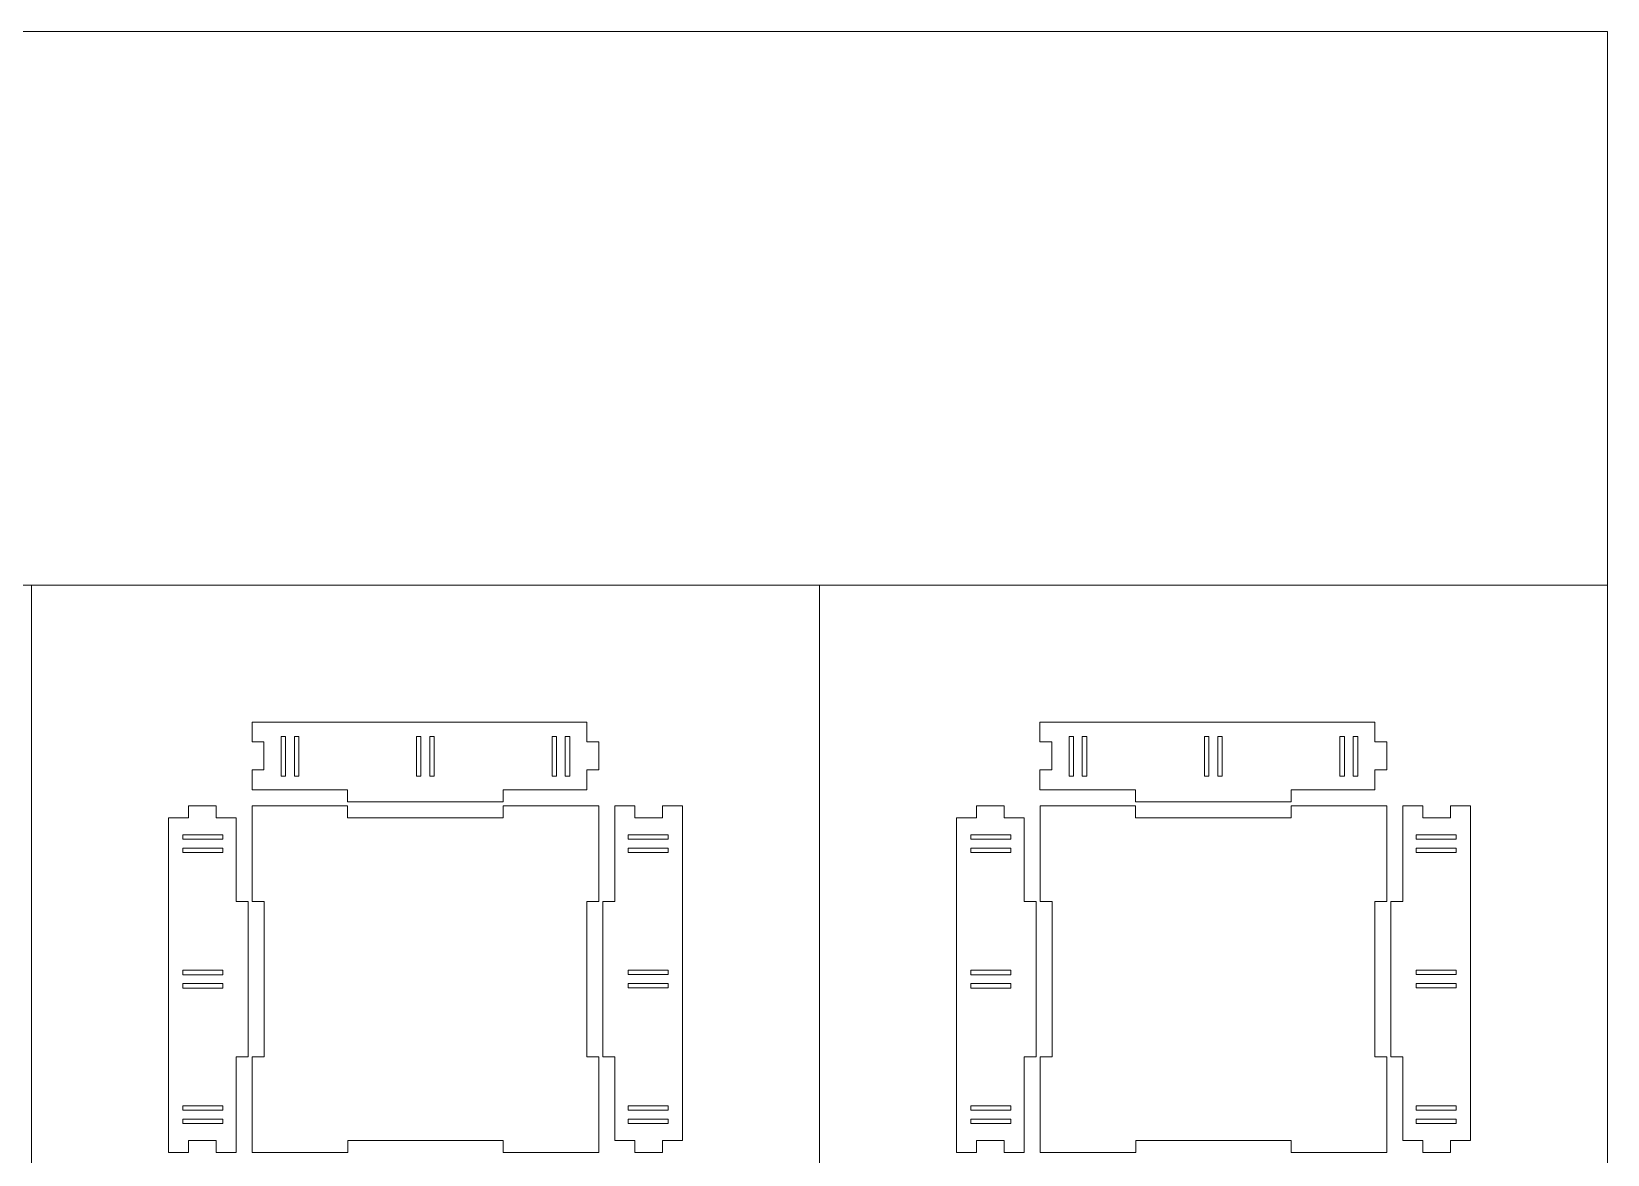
# Model space of a CAD drawing. Header units: millimetres. Extents: x -989 to 989, y -553 to 553.
# Drawn here: x 593.2 to 988.7, y 271.3 to 553.1 of the extents above; entities that cross this region are included whole.
import ezdxf

# ---------------------------------------------------------------- set-up
doc = ezdxf.new("R2010")
doc.units = ezdxf.units.MM
doc.header["$MEASUREMENT"] = 0
doc.layers.add('Camada 1', color=7, linetype='Continuous')

msp = doc.modelspace()

# ---------------------------------------------------------------- linework, layer by layer
at = {"layer": 'Camada 1', "color": 142, "lineweight": 20}
for points in [[(-988.6795, 414.1477), (988.6793, 414.1477), (988.6793, 553.0531), (-988.6795, 553.0531), (-988.6795, 414.1477)], [(593.2077, 33.5177), (790.9435, 33.5177), (790.9435, 414.1477), (593.2077, 414.1477), (593.2077, 33.5177)], [(790.9436, 33.5177), (988.6794, 33.5177), (988.6794, 414.1477), (790.9436, 414.1477), (790.9436, 33.5177)]]:
    msp.add_lwpolyline(points, close=True, dxfattribs=at)
at = {"layer": 'Camada 1', "lineweight": 9}
for points, knots in [([(648.5386, 379.7797), (678.6301, 379.7797), (702.4471, 379.7797), (732.5386, 379.7797), (732.5386, 379.7797), (732.5386, 379.7797), (732.5386, 374.7797), (732.5386, 374.7797), (732.5386, 374.7797), (732.5386, 374.7797), (735.5386, 374.7797), (735.5386, 374.7797), (735.5386, 374.7797), (735.5386, 374.7797), (735.5386, 367.7797), (735.5386, 367.7797), (735.5386, 367.7797), (735.5386, 367.7797), (732.5386, 367.7797), (732.5386, 367.7797), (732.5386, 367.7797), (732.5386, 367.7797), (732.5386, 362.7797), (732.5386, 362.7797), (732.5386, 362.7797), (732.5386, 362.7797), (723.0386, 362.7797), (723.0386, 362.7797), (723.0386, 362.7797), (723.0386, 362.7797), (723.0386, 362.7797), (723.0386, 362.7797), (723.0386, 362.7797), (723.0386, 362.7797), (711.5618, 362.7797), (711.5618, 362.7797), (711.5618, 362.7797), (711.5618, 362.7797), (711.5618, 359.7797), (711.5618, 359.7797), (711.5618, 359.7797), (699.3191, 359.7797), (684.7817, 359.7797), (672.539, 359.7797), (672.539, 359.7797), (672.539, 359.7797), (672.539, 362.7797), (672.539, 362.7797), (672.539, 362.7797), (672.539, 362.7797), (661.0386, 362.7797), (661.0386, 362.7797), (661.0386, 362.7797), (661.0386, 362.7797), (661.0386, 362.7797), (661.0386, 362.7797), (661.0386, 362.7797), (661.0386, 362.7797), (648.5386, 362.7797), (648.5386, 362.7797), (648.5386, 362.7797), (648.5386, 362.7797), (648.5386, 367.7797), (648.5386, 367.7797), (648.5386, 367.7797), (648.5386, 367.7797), (651.5386, 367.7797), (651.5386, 367.7797), (651.5386, 367.7797), (651.5386, 367.7797), (651.5386, 374.7797), (651.5386, 374.7797), (651.5386, 374.7797), (651.5386, 374.7797), (648.5386, 374.7797), (648.5386, 374.7797), (648.5386, 374.7797), (648.5386, 374.7797), (648.5386, 379.7797), (648.5386, 379.7797)], [0, 0, 0, 0, 0.04761905, 0.04761905, 0.04761905, 0.04761905, 0.0952381, 0.0952381, 0.0952381, 0.0952381, 0.14285714, 0.14285714, 0.14285714, 0.14285714, 0.19047619, 0.19047619, 0.19047619, 0.19047619, 0.23809524, 0.23809524, 0.23809524, 0.23809524, 0.28571429, 0.28571429, 0.28571429, 0.28571429, 0.33333333, 0.33333333, 0.33333333, 0.33333333, 0.38095238, 0.38095238, 0.38095238, 0.38095238, 0.42857143, 0.42857143, 0.42857143, 0.42857143, 0.47619048, 0.47619048, 0.47619048, 0.47619048, 0.52380952, 0.52380952, 0.52380952, 0.52380952, 0.57142857, 0.57142857, 0.57142857, 0.57142857, 0.61904762, 0.61904762, 0.61904762, 0.61904762, 0.66666667, 0.66666667, 0.66666667, 0.66666667, 0.71428571, 0.71428571, 0.71428571, 0.71428571, 0.76190476, 0.76190476, 0.76190476, 0.76190476, 0.80952381, 0.80952381, 0.80952381, 0.80952381, 0.85714286, 0.85714286, 0.85714286, 0.85714286, 0.9047619, 0.9047619, 0.9047619, 0.9047619, 1, 1, 1, 1]), ([(846.2745, 379.7797), (876.366, 379.7797), (900.183, 379.7797), (930.2745, 379.7797), (930.2745, 379.7797), (930.2745, 379.7797), (930.2745, 374.7797), (930.2745, 374.7797), (930.2745, 374.7797), (930.2745, 374.7797), (933.2745, 374.7797), (933.2745, 374.7797), (933.2745, 374.7797), (933.2745, 374.7797), (933.2745, 367.7797), (933.2745, 367.7797), (933.2745, 367.7797), (933.2745, 367.7797), (930.2745, 367.7797), (930.2745, 367.7797), (930.2745, 367.7797), (930.2745, 367.7797), (930.2745, 362.7797), (930.2745, 362.7797), (930.2745, 362.7797), (930.2745, 362.7797), (920.7745, 362.7797), (920.7745, 362.7797), (920.7745, 362.7797), (920.7745, 362.7797), (920.7745, 362.7797), (920.7745, 362.7797), (920.7745, 362.7797), (920.7745, 362.7797), (909.2977, 362.7797), (909.2977, 362.7797), (909.2977, 362.7797), (909.2977, 362.7797), (909.2977, 359.7797), (909.2977, 359.7797), (909.2977, 359.7797), (897.055, 359.7797), (882.5176, 359.7797), (870.2749, 359.7797), (870.2749, 359.7797), (870.2749, 359.7797), (870.2749, 362.7797), (870.2749, 362.7797), (870.2749, 362.7797), (870.2749, 362.7797), (858.7745, 362.7797), (858.7745, 362.7797), (858.7745, 362.7797), (858.7745, 362.7797), (858.7745, 362.7797), (858.7745, 362.7797), (858.7745, 362.7797), (858.7745, 362.7797), (846.2745, 362.7797), (846.2745, 362.7797), (846.2745, 362.7797), (846.2745, 362.7797), (846.2745, 367.7797), (846.2745, 367.7797), (846.2745, 367.7797), (846.2745, 367.7797), (849.2745, 367.7797), (849.2745, 367.7797), (849.2745, 367.7797), (849.2745, 367.7797), (849.2745, 374.7797), (849.2745, 374.7797), (849.2745, 374.7797), (849.2745, 374.7797), (846.2745, 374.7797), (846.2745, 374.7797), (846.2745, 374.7797), (846.2745, 374.7797), (846.2745, 379.7797), (846.2745, 379.7797)], [0, 0, 0, 0, 0.04761905, 0.04761905, 0.04761905, 0.04761905, 0.0952381, 0.0952381, 0.0952381, 0.0952381, 0.14285714, 0.14285714, 0.14285714, 0.14285714, 0.19047619, 0.19047619, 0.19047619, 0.19047619, 0.23809524, 0.23809524, 0.23809524, 0.23809524, 0.28571429, 0.28571429, 0.28571429, 0.28571429, 0.33333333, 0.33333333, 0.33333333, 0.33333333, 0.38095238, 0.38095238, 0.38095238, 0.38095238, 0.42857143, 0.42857143, 0.42857143, 0.42857143, 0.47619048, 0.47619048, 0.47619048, 0.47619048, 0.52380952, 0.52380952, 0.52380952, 0.52380952, 0.57142857, 0.57142857, 0.57142857, 0.57142857, 0.61904762, 0.61904762, 0.61904762, 0.61904762, 0.66666667, 0.66666667, 0.66666667, 0.66666667, 0.71428571, 0.71428571, 0.71428571, 0.71428571, 0.76190476, 0.76190476, 0.76190476, 0.76190476, 0.80952381, 0.80952381, 0.80952381, 0.80952381, 0.85714286, 0.85714286, 0.85714286, 0.85714286, 0.9047619, 0.9047619, 0.9047619, 0.9047619, 1, 1, 1, 1]), ([(655.8205, 376.168), (655.8205, 376.168), (656.9337, 376.168), (656.9337, 376.168), (656.9337, 376.168), (656.9337, 376.168), (656.9337, 366.168), (656.9337, 366.168), (656.9337, 366.168), (656.9337, 366.168), (655.8205, 366.168), (655.8205, 366.168), (655.8205, 366.168), (655.8205, 366.168), (655.8205, 376.168), (655.8205, 376.168)], [0, 0, 0, 0, 0.2, 0.2, 0.2, 0.2, 0.4, 0.4, 0.4, 0.4, 0.6, 0.6, 0.6, 0.6, 1, 1, 1, 1]), ([(659.1601, 376.168), (659.1601, 376.168), (660.2733, 376.168), (660.2733, 376.168), (660.2733, 376.168), (660.2733, 376.168), (660.2733, 366.168), (660.2733, 366.168), (660.2733, 366.168), (660.2733, 366.168), (659.1601, 366.168), (659.1601, 366.168), (659.1601, 366.168), (659.1601, 366.168), (659.1601, 376.168), (659.1601, 376.168)], [0, 0, 0, 0, 0.2, 0.2, 0.2, 0.2, 0.4, 0.4, 0.4, 0.4, 0.6, 0.6, 0.6, 0.6, 1, 1, 1, 1]), ([(689.8122, 376.168), (689.8122, 376.168), (690.9254, 376.168), (690.9254, 376.168), (690.9254, 376.168), (690.9254, 376.168), (690.9254, 366.168), (690.9254, 366.168), (690.9254, 366.168), (690.9254, 366.168), (689.8122, 366.168), (689.8122, 366.168), (689.8122, 366.168), (689.8122, 366.168), (689.8122, 376.168), (689.8122, 376.168)], [0, 0, 0, 0, 0.2, 0.2, 0.2, 0.2, 0.4, 0.4, 0.4, 0.4, 0.6, 0.6, 0.6, 0.6, 1, 1, 1, 1]), ([(693.1518, 376.168), (693.1518, 376.168), (694.265, 376.168), (694.265, 376.168), (694.265, 376.168), (694.265, 376.168), (694.265, 366.168), (694.265, 366.168), (694.265, 366.168), (694.265, 366.168), (693.1518, 366.168), (693.1518, 366.168), (693.1518, 366.168), (693.1518, 366.168), (693.1518, 376.168), (693.1518, 376.168)], [0, 0, 0, 0, 0.2, 0.2, 0.2, 0.2, 0.4, 0.4, 0.4, 0.4, 0.6, 0.6, 0.6, 0.6, 1, 1, 1, 1]), ([(723.82, 376.168), (723.82, 376.168), (724.9332, 376.168), (724.9332, 376.168), (724.9332, 376.168), (724.9332, 376.168), (724.9332, 366.168), (724.9332, 366.168), (724.9332, 366.168), (724.9332, 366.168), (723.82, 366.168), (723.82, 366.168), (723.82, 366.168), (723.82, 366.168), (723.82, 376.168), (723.82, 376.168)], [0, 0, 0, 0, 0.2, 0.2, 0.2, 0.2, 0.4, 0.4, 0.4, 0.4, 0.6, 0.6, 0.6, 0.6, 1, 1, 1, 1]), ([(727.1596, 376.168), (727.1596, 376.168), (728.2728, 376.168), (728.2728, 376.168), (728.2728, 376.168), (728.2728, 376.168), (728.2728, 366.168), (728.2728, 366.168), (728.2728, 366.168), (728.2728, 366.168), (727.1596, 366.168), (727.1596, 366.168), (727.1596, 366.168), (727.1596, 366.168), (727.1596, 376.168), (727.1596, 376.168)], [0, 0, 0, 0, 0.2, 0.2, 0.2, 0.2, 0.4, 0.4, 0.4, 0.4, 0.6, 0.6, 0.6, 0.6, 1, 1, 1, 1]), ([(853.5564, 376.168), (853.5564, 376.168), (854.6696, 376.168), (854.6696, 376.168), (854.6696, 376.168), (854.6696, 376.168), (854.6696, 366.168), (854.6696, 366.168), (854.6696, 366.168), (854.6696, 366.168), (853.5564, 366.168), (853.5564, 366.168), (853.5564, 366.168), (853.5564, 366.168), (853.5564, 376.168), (853.5564, 376.168)], [0, 0, 0, 0, 0.2, 0.2, 0.2, 0.2, 0.4, 0.4, 0.4, 0.4, 0.6, 0.6, 0.6, 0.6, 1, 1, 1, 1]), ([(856.896, 376.168), (856.896, 376.168), (858.0092, 376.168), (858.0092, 376.168), (858.0092, 376.168), (858.0092, 376.168), (858.0092, 366.168), (858.0092, 366.168), (858.0092, 366.168), (858.0092, 366.168), (856.896, 366.168), (856.896, 366.168), (856.896, 366.168), (856.896, 366.168), (856.896, 376.168), (856.896, 376.168)], [0, 0, 0, 0, 0.2, 0.2, 0.2, 0.2, 0.4, 0.4, 0.4, 0.4, 0.6, 0.6, 0.6, 0.6, 1, 1, 1, 1]), ([(887.5481, 376.168), (887.5481, 376.168), (888.6613, 376.168), (888.6613, 376.168), (888.6613, 376.168), (888.6613, 376.168), (888.6613, 366.168), (888.6613, 366.168), (888.6613, 366.168), (888.6613, 366.168), (887.5481, 366.168), (887.5481, 366.168), (887.5481, 366.168), (887.5481, 366.168), (887.5481, 376.168), (887.5481, 376.168)], [0, 0, 0, 0, 0.2, 0.2, 0.2, 0.2, 0.4, 0.4, 0.4, 0.4, 0.6, 0.6, 0.6, 0.6, 1, 1, 1, 1]), ([(890.8877, 376.168), (890.8877, 376.168), (892.0009, 376.168), (892.0009, 376.168), (892.0009, 376.168), (892.0009, 376.168), (892.0009, 366.168), (892.0009, 366.168), (892.0009, 366.168), (892.0009, 366.168), (890.8877, 366.168), (890.8877, 366.168), (890.8877, 366.168), (890.8877, 366.168), (890.8877, 376.168), (890.8877, 376.168)], [0, 0, 0, 0, 0.2, 0.2, 0.2, 0.2, 0.4, 0.4, 0.4, 0.4, 0.6, 0.6, 0.6, 0.6, 1, 1, 1, 1]), ([(921.5559, 376.168), (921.5559, 376.168), (922.6691, 376.168), (922.6691, 376.168), (922.6691, 376.168), (922.6691, 376.168), (922.6691, 366.168), (922.6691, 366.168), (922.6691, 366.168), (922.6691, 366.168), (921.5559, 366.168), (921.5559, 366.168), (921.5559, 366.168), (921.5559, 366.168), (921.5559, 376.168), (921.5559, 376.168)], [0, 0, 0, 0, 0.2, 0.2, 0.2, 0.2, 0.4, 0.4, 0.4, 0.4, 0.6, 0.6, 0.6, 0.6, 1, 1, 1, 1]), ([(924.8955, 376.168), (924.8955, 376.168), (926.0087, 376.168), (926.0087, 376.168), (926.0087, 376.168), (926.0087, 376.168), (926.0087, 366.168), (926.0087, 366.168), (926.0087, 366.168), (926.0087, 366.168), (924.8955, 366.168), (924.8955, 366.168), (924.8955, 366.168), (924.8955, 366.168), (924.8955, 376.168), (924.8955, 376.168)], [0, 0, 0, 0, 0.2, 0.2, 0.2, 0.2, 0.4, 0.4, 0.4, 0.4, 0.6, 0.6, 0.6, 0.6, 1, 1, 1, 1]), ([(627.5757, 271.7565), (627.5757, 301.848), (627.5757, 325.665), (627.5757, 355.7565), (627.5757, 355.7565), (627.5757, 355.7565), (632.5757, 355.7565), (632.5757, 355.7565), (632.5757, 355.7565), (632.5757, 355.7565), (632.5757, 358.7565), (632.5757, 358.7565), (632.5757, 358.7565), (632.5757, 358.7565), (639.5757, 358.7565), (639.5757, 358.7565), (639.5757, 358.7565), (639.5757, 358.7565), (639.5757, 355.7565), (639.5757, 355.7565), (639.5757, 355.7565), (639.5757, 355.7565), (644.5757, 355.7565), (644.5757, 355.7565), (644.5757, 355.7565), (644.5757, 355.7565), (644.5757, 346.2565), (644.5757, 346.2565), (644.5757, 346.2565), (644.5757, 346.2565), (644.5757, 346.2565), (644.5757, 346.2565), (644.5757, 346.2565), (644.5757, 346.2565), (644.5757, 334.7797), (644.5757, 334.7797), (644.5757, 334.7797), (644.5757, 334.7797), (647.5757, 334.7797), (647.5757, 334.7797), (647.5757, 334.7797), (647.5757, 322.537), (647.5757, 307.9996), (647.5757, 295.7569), (647.5757, 295.7569), (647.5757, 295.7569), (644.5757, 295.7569), (644.5757, 295.7569), (644.5757, 295.7569), (644.5757, 295.7569), (644.5757, 284.2565), (644.5757, 284.2565), (644.5757, 284.2565), (644.5757, 284.2565), (644.5757, 284.2565), (644.5757, 284.2565), (644.5757, 284.2565), (644.5757, 284.2565), (644.5757, 271.7565), (644.5757, 271.7565), (644.5757, 271.7565), (644.5757, 271.7565), (639.5757, 271.7565), (639.5757, 271.7565), (639.5757, 271.7565), (639.5757, 271.7565), (639.5757, 274.7565), (639.5757, 274.7565), (639.5757, 274.7565), (639.5757, 274.7565), (632.5757, 274.7565), (632.5757, 274.7565), (632.5757, 274.7565), (632.5757, 274.7565), (632.5757, 271.7565), (632.5757, 271.7565), (632.5757, 271.7565), (632.5757, 271.7565), (627.5757, 271.7565), (627.5757, 271.7565)], [0, 0, 0, 0, 0.04761905, 0.04761905, 0.04761905, 0.04761905, 0.0952381, 0.0952381, 0.0952381, 0.0952381, 0.14285714, 0.14285714, 0.14285714, 0.14285714, 0.19047619, 0.19047619, 0.19047619, 0.19047619, 0.23809524, 0.23809524, 0.23809524, 0.23809524, 0.28571429, 0.28571429, 0.28571429, 0.28571429, 0.33333333, 0.33333333, 0.33333333, 0.33333333, 0.38095238, 0.38095238, 0.38095238, 0.38095238, 0.42857143, 0.42857143, 0.42857143, 0.42857143, 0.47619048, 0.47619048, 0.47619048, 0.47619048, 0.52380952, 0.52380952, 0.52380952, 0.52380952, 0.57142857, 0.57142857, 0.57142857, 0.57142857, 0.61904762, 0.61904762, 0.61904762, 0.61904762, 0.66666667, 0.66666667, 0.66666667, 0.66666667, 0.71428571, 0.71428571, 0.71428571, 0.71428571, 0.76190476, 0.76190476, 0.76190476, 0.76190476, 0.80952381, 0.80952381, 0.80952381, 0.80952381, 0.85714286, 0.85714286, 0.85714286, 0.85714286, 0.9047619, 0.9047619, 0.9047619, 0.9047619, 1, 1, 1, 1]), ([(648.5757, 358.7797), (658.909, 358.7797), (662.2057, 358.7797), (672.539, 358.7797), (672.539, 358.7797), (672.539, 358.7797), (672.539, 355.7797), (672.539, 355.7797), (672.539, 355.7797), (684.7817, 355.7797), (699.3487, 355.7797), (711.5914, 355.7797), (711.5914, 355.7797), (711.5914, 355.7797), (711.5914, 358.7797), (711.5914, 358.7797), (711.5914, 358.7797), (721.9247, 358.7797), (725.2424, 358.7797), (735.5757, 358.7797), (735.5757, 358.7797), (735.5757, 350.4464), (735.5757, 343.113), (735.5757, 334.7797), (735.5757, 334.7797), (735.5757, 334.7797), (732.5757, 334.7797), (732.5757, 334.7797), (732.5757, 334.7797), (732.5757, 322.537), (732.5757, 308.0224), (732.5757, 295.7797), (732.5757, 295.7797), (732.5757, 295.7797), (735.5757, 295.7797), (735.5757, 295.7797), (735.5757, 295.7797), (735.5757, 287.4464), (735.5757, 280.113), (735.5757, 271.7797), (735.5757, 271.7797), (727.2424, 271.7797), (719.909, 271.7797), (711.5757, 271.7797), (711.5757, 271.7797), (711.5757, 271.7797), (711.5757, 274.7797), (711.5757, 274.7797), (711.5757, 274.7797), (699.333, 274.7797), (684.8184, 274.7797), (672.5757, 274.7797), (672.5757, 274.7797), (672.5757, 274.7797), (672.5757, 271.7797), (672.5757, 271.7797), (672.5757, 271.7797), (664.2424, 271.7797), (656.909, 271.7797), (648.5757, 271.7797), (648.5757, 271.7797), (648.5757, 280.113), (648.5757, 287.4464), (648.5757, 295.7797), (648.5757, 295.7797), (648.5757, 295.7797), (651.5757, 295.7797), (651.5757, 295.7797), (651.5757, 295.7797), (651.5757, 308.0224), (651.5757, 322.537), (651.5757, 334.7797), (651.5757, 334.7797), (651.5757, 334.7797), (648.5757, 334.7797), (648.5757, 334.7797), (648.5757, 334.7797), (648.5757, 343.113), (648.5757, 350.4464), (648.5757, 358.7797)], [0, 0, 0, 0, 0.04761905, 0.04761905, 0.04761905, 0.04761905, 0.0952381, 0.0952381, 0.0952381, 0.0952381, 0.14285714, 0.14285714, 0.14285714, 0.14285714, 0.19047619, 0.19047619, 0.19047619, 0.19047619, 0.23809524, 0.23809524, 0.23809524, 0.23809524, 0.28571429, 0.28571429, 0.28571429, 0.28571429, 0.33333333, 0.33333333, 0.33333333, 0.33333333, 0.38095238, 0.38095238, 0.38095238, 0.38095238, 0.42857143, 0.42857143, 0.42857143, 0.42857143, 0.47619048, 0.47619048, 0.47619048, 0.47619048, 0.52380952, 0.52380952, 0.52380952, 0.52380952, 0.57142857, 0.57142857, 0.57142857, 0.57142857, 0.61904762, 0.61904762, 0.61904762, 0.61904762, 0.66666667, 0.66666667, 0.66666667, 0.66666667, 0.71428571, 0.71428571, 0.71428571, 0.71428571, 0.76190476, 0.76190476, 0.76190476, 0.76190476, 0.80952381, 0.80952381, 0.80952381, 0.80952381, 0.85714286, 0.85714286, 0.85714286, 0.85714286, 0.9047619, 0.9047619, 0.9047619, 0.9047619, 1, 1, 1, 1]), ([(756.5757, 358.7801), (756.5757, 328.6886), (756.5757, 304.8716), (756.5757, 274.7801), (756.5757, 274.7801), (756.5757, 274.7801), (751.5757, 274.7801), (751.5757, 274.7801), (751.5757, 274.7801), (751.5757, 274.7801), (751.5757, 271.7801), (751.5757, 271.7801), (751.5757, 271.7801), (751.5757, 271.7801), (744.5757, 271.7801), (744.5757, 271.7801), (744.5757, 271.7801), (744.5757, 271.7801), (744.5757, 274.7801), (744.5757, 274.7801), (744.5757, 274.7801), (744.5757, 274.7801), (739.5757, 274.7801), (739.5757, 274.7801), (739.5757, 274.7801), (739.5757, 274.7801), (739.5757, 284.2801), (739.5757, 284.2801), (739.5757, 284.2801), (739.5757, 284.2801), (739.5757, 284.2801), (739.5757, 284.2801), (739.5757, 284.2801), (739.5757, 284.2801), (739.5757, 295.7569), (739.5757, 295.7569), (739.5757, 295.7569), (739.5757, 295.7569), (736.5757, 295.7569), (736.5757, 295.7569), (736.5757, 295.7569), (736.5757, 307.9996), (736.5757, 322.537), (736.5757, 334.7797), (736.5757, 334.7797), (736.5757, 334.7797), (739.5757, 334.7797), (739.5757, 334.7797), (739.5757, 334.7797), (739.5757, 334.7797), (739.5757, 346.2801), (739.5757, 346.2801), (739.5757, 346.2801), (739.5757, 346.2801), (739.5757, 346.2801), (739.5757, 346.2801), (739.5757, 346.2801), (739.5757, 346.2801), (739.5757, 358.7801), (739.5757, 358.7801), (739.5757, 358.7801), (739.5757, 358.7801), (744.5757, 358.7801), (744.5757, 358.7801), (744.5757, 358.7801), (744.5757, 358.7801), (744.5757, 355.7801), (744.5757, 355.7801), (744.5757, 355.7801), (744.5757, 355.7801), (751.5757, 355.7801), (751.5757, 355.7801), (751.5757, 355.7801), (751.5757, 355.7801), (751.5757, 358.7801), (751.5757, 358.7801), (751.5757, 358.7801), (751.5757, 358.7801), (756.5757, 358.7801), (756.5757, 358.7801)], [0, 0, 0, 0, 0.04761905, 0.04761905, 0.04761905, 0.04761905, 0.0952381, 0.0952381, 0.0952381, 0.0952381, 0.14285714, 0.14285714, 0.14285714, 0.14285714, 0.19047619, 0.19047619, 0.19047619, 0.19047619, 0.23809524, 0.23809524, 0.23809524, 0.23809524, 0.28571429, 0.28571429, 0.28571429, 0.28571429, 0.33333333, 0.33333333, 0.33333333, 0.33333333, 0.38095238, 0.38095238, 0.38095238, 0.38095238, 0.42857143, 0.42857143, 0.42857143, 0.42857143, 0.47619048, 0.47619048, 0.47619048, 0.47619048, 0.52380952, 0.52380952, 0.52380952, 0.52380952, 0.57142857, 0.57142857, 0.57142857, 0.57142857, 0.61904762, 0.61904762, 0.61904762, 0.61904762, 0.66666667, 0.66666667, 0.66666667, 0.66666667, 0.71428571, 0.71428571, 0.71428571, 0.71428571, 0.76190476, 0.76190476, 0.76190476, 0.76190476, 0.80952381, 0.80952381, 0.80952381, 0.80952381, 0.85714286, 0.85714286, 0.85714286, 0.85714286, 0.9047619, 0.9047619, 0.9047619, 0.9047619, 1, 1, 1, 1]), ([(825.3116, 271.7565), (825.3116, 301.848), (825.3116, 325.665), (825.3116, 355.7565), (825.3116, 355.7565), (825.3116, 355.7565), (830.3116, 355.7565), (830.3116, 355.7565), (830.3116, 355.7565), (830.3116, 355.7565), (830.3116, 358.7565), (830.3116, 358.7565), (830.3116, 358.7565), (830.3116, 358.7565), (837.3116, 358.7565), (837.3116, 358.7565), (837.3116, 358.7565), (837.3116, 358.7565), (837.3116, 355.7565), (837.3116, 355.7565), (837.3116, 355.7565), (837.3116, 355.7565), (842.3116, 355.7565), (842.3116, 355.7565), (842.3116, 355.7565), (842.3116, 355.7565), (842.3116, 346.2565), (842.3116, 346.2565), (842.3116, 346.2565), (842.3116, 346.2565), (842.3116, 346.2565), (842.3116, 346.2565), (842.3116, 346.2565), (842.3116, 346.2565), (842.3116, 334.7797), (842.3116, 334.7797), (842.3116, 334.7797), (842.3116, 334.7797), (845.3116, 334.7797), (845.3116, 334.7797), (845.3116, 334.7797), (845.3116, 322.537), (845.3116, 307.9996), (845.3116, 295.7569), (845.3116, 295.7569), (845.3116, 295.7569), (842.3116, 295.7569), (842.3116, 295.7569), (842.3116, 295.7569), (842.3116, 295.7569), (842.3116, 284.2565), (842.3116, 284.2565), (842.3116, 284.2565), (842.3116, 284.2565), (842.3116, 284.2565), (842.3116, 284.2565), (842.3116, 284.2565), (842.3116, 284.2565), (842.3116, 271.7565), (842.3116, 271.7565), (842.3116, 271.7565), (842.3116, 271.7565), (837.3116, 271.7565), (837.3116, 271.7565), (837.3116, 271.7565), (837.3116, 271.7565), (837.3116, 274.7565), (837.3116, 274.7565), (837.3116, 274.7565), (837.3116, 274.7565), (830.3116, 274.7565), (830.3116, 274.7565), (830.3116, 274.7565), (830.3116, 274.7565), (830.3116, 271.7565), (830.3116, 271.7565), (830.3116, 271.7565), (830.3116, 271.7565), (825.3116, 271.7565), (825.3116, 271.7565)], [0, 0, 0, 0, 0.04761905, 0.04761905, 0.04761905, 0.04761905, 0.0952381, 0.0952381, 0.0952381, 0.0952381, 0.14285714, 0.14285714, 0.14285714, 0.14285714, 0.19047619, 0.19047619, 0.19047619, 0.19047619, 0.23809524, 0.23809524, 0.23809524, 0.23809524, 0.28571429, 0.28571429, 0.28571429, 0.28571429, 0.33333333, 0.33333333, 0.33333333, 0.33333333, 0.38095238, 0.38095238, 0.38095238, 0.38095238, 0.42857143, 0.42857143, 0.42857143, 0.42857143, 0.47619048, 0.47619048, 0.47619048, 0.47619048, 0.52380952, 0.52380952, 0.52380952, 0.52380952, 0.57142857, 0.57142857, 0.57142857, 0.57142857, 0.61904762, 0.61904762, 0.61904762, 0.61904762, 0.66666667, 0.66666667, 0.66666667, 0.66666667, 0.71428571, 0.71428571, 0.71428571, 0.71428571, 0.76190476, 0.76190476, 0.76190476, 0.76190476, 0.80952381, 0.80952381, 0.80952381, 0.80952381, 0.85714286, 0.85714286, 0.85714286, 0.85714286, 0.9047619, 0.9047619, 0.9047619, 0.9047619, 1, 1, 1, 1]), ([(846.3116, 358.7797), (856.6449, 358.7797), (859.9416, 358.7797), (870.2749, 358.7797), (870.2749, 358.7797), (870.2749, 358.7797), (870.2749, 355.7797), (870.2749, 355.7797), (870.2749, 355.7797), (882.5176, 355.7797), (897.0846, 355.7797), (909.3273, 355.7797), (909.3273, 355.7797), (909.3273, 355.7797), (909.3273, 358.7797), (909.3273, 358.7797), (909.3273, 358.7797), (919.6606, 358.7797), (922.9783, 358.7797), (933.3116, 358.7797), (933.3116, 358.7797), (933.3116, 350.4464), (933.3116, 343.113), (933.3116, 334.7797), (933.3116, 334.7797), (933.3116, 334.7797), (930.3116, 334.7797), (930.3116, 334.7797), (930.3116, 334.7797), (930.3116, 322.537), (930.3116, 308.0224), (930.3116, 295.7797), (930.3116, 295.7797), (930.3116, 295.7797), (933.3116, 295.7797), (933.3116, 295.7797), (933.3116, 295.7797), (933.3116, 287.4464), (933.3116, 280.113), (933.3116, 271.7797), (933.3116, 271.7797), (924.9783, 271.7797), (917.6449, 271.7797), (909.3116, 271.7797), (909.3116, 271.7797), (909.3116, 271.7797), (909.3116, 274.7797), (909.3116, 274.7797), (909.3116, 274.7797), (897.0689, 274.7797), (882.5543, 274.7797), (870.3116, 274.7797), (870.3116, 274.7797), (870.3116, 274.7797), (870.3116, 271.7797), (870.3116, 271.7797), (870.3116, 271.7797), (861.9783, 271.7797), (854.6449, 271.7797), (846.3116, 271.7797), (846.3116, 271.7797), (846.3116, 280.113), (846.3116, 287.4464), (846.3116, 295.7797), (846.3116, 295.7797), (846.3116, 295.7797), (849.3116, 295.7797), (849.3116, 295.7797), (849.3116, 295.7797), (849.3116, 308.0224), (849.3116, 322.537), (849.3116, 334.7797), (849.3116, 334.7797), (849.3116, 334.7797), (846.3116, 334.7797), (846.3116, 334.7797), (846.3116, 334.7797), (846.3116, 343.113), (846.3116, 350.4464), (846.3116, 358.7797)], [0, 0, 0, 0, 0.04761905, 0.04761905, 0.04761905, 0.04761905, 0.0952381, 0.0952381, 0.0952381, 0.0952381, 0.14285714, 0.14285714, 0.14285714, 0.14285714, 0.19047619, 0.19047619, 0.19047619, 0.19047619, 0.23809524, 0.23809524, 0.23809524, 0.23809524, 0.28571429, 0.28571429, 0.28571429, 0.28571429, 0.33333333, 0.33333333, 0.33333333, 0.33333333, 0.38095238, 0.38095238, 0.38095238, 0.38095238, 0.42857143, 0.42857143, 0.42857143, 0.42857143, 0.47619048, 0.47619048, 0.47619048, 0.47619048, 0.52380952, 0.52380952, 0.52380952, 0.52380952, 0.57142857, 0.57142857, 0.57142857, 0.57142857, 0.61904762, 0.61904762, 0.61904762, 0.61904762, 0.66666667, 0.66666667, 0.66666667, 0.66666667, 0.71428571, 0.71428571, 0.71428571, 0.71428571, 0.76190476, 0.76190476, 0.76190476, 0.76190476, 0.80952381, 0.80952381, 0.80952381, 0.80952381, 0.85714286, 0.85714286, 0.85714286, 0.85714286, 0.9047619, 0.9047619, 0.9047619, 0.9047619, 1, 1, 1, 1]), ([(954.3116, 358.7801), (954.3116, 328.6886), (954.3116, 304.8716), (954.3116, 274.7801), (954.3116, 274.7801), (954.3116, 274.7801), (949.3116, 274.7801), (949.3116, 274.7801), (949.3116, 274.7801), (949.3116, 274.7801), (949.3116, 271.7801), (949.3116, 271.7801), (949.3116, 271.7801), (949.3116, 271.7801), (942.3116, 271.7801), (942.3116, 271.7801), (942.3116, 271.7801), (942.3116, 271.7801), (942.3116, 274.7801), (942.3116, 274.7801), (942.3116, 274.7801), (942.3116, 274.7801), (937.3116, 274.7801), (937.3116, 274.7801), (937.3116, 274.7801), (937.3116, 274.7801), (937.3116, 284.2801), (937.3116, 284.2801), (937.3116, 284.2801), (937.3116, 284.2801), (937.3116, 284.2801), (937.3116, 284.2801), (937.3116, 284.2801), (937.3116, 284.2801), (937.3116, 295.7569), (937.3116, 295.7569), (937.3116, 295.7569), (937.3116, 295.7569), (934.3116, 295.7569), (934.3116, 295.7569), (934.3116, 295.7569), (934.3116, 307.9996), (934.3116, 322.537), (934.3116, 334.7797), (934.3116, 334.7797), (934.3116, 334.7797), (937.3116, 334.7797), (937.3116, 334.7797), (937.3116, 334.7797), (937.3116, 334.7797), (937.3116, 346.2801), (937.3116, 346.2801), (937.3116, 346.2801), (937.3116, 346.2801), (937.3116, 346.2801), (937.3116, 346.2801), (937.3116, 346.2801), (937.3116, 346.2801), (937.3116, 358.7801), (937.3116, 358.7801), (937.3116, 358.7801), (937.3116, 358.7801), (942.3116, 358.7801), (942.3116, 358.7801), (942.3116, 358.7801), (942.3116, 358.7801), (942.3116, 355.7801), (942.3116, 355.7801), (942.3116, 355.7801), (942.3116, 355.7801), (949.3116, 355.7801), (949.3116, 355.7801), (949.3116, 355.7801), (949.3116, 355.7801), (949.3116, 358.7801), (949.3116, 358.7801), (949.3116, 358.7801), (949.3116, 358.7801), (954.3116, 358.7801), (954.3116, 358.7801)], [0, 0, 0, 0, 0.04761905, 0.04761905, 0.04761905, 0.04761905, 0.0952381, 0.0952381, 0.0952381, 0.0952381, 0.14285714, 0.14285714, 0.14285714, 0.14285714, 0.19047619, 0.19047619, 0.19047619, 0.19047619, 0.23809524, 0.23809524, 0.23809524, 0.23809524, 0.28571429, 0.28571429, 0.28571429, 0.28571429, 0.33333333, 0.33333333, 0.33333333, 0.33333333, 0.38095238, 0.38095238, 0.38095238, 0.38095238, 0.42857143, 0.42857143, 0.42857143, 0.42857143, 0.47619048, 0.47619048, 0.47619048, 0.47619048, 0.52380952, 0.52380952, 0.52380952, 0.52380952, 0.57142857, 0.57142857, 0.57142857, 0.57142857, 0.61904762, 0.61904762, 0.61904762, 0.61904762, 0.66666667, 0.66666667, 0.66666667, 0.66666667, 0.71428571, 0.71428571, 0.71428571, 0.71428571, 0.76190476, 0.76190476, 0.76190476, 0.76190476, 0.80952381, 0.80952381, 0.80952381, 0.80952381, 0.85714286, 0.85714286, 0.85714286, 0.85714286, 0.9047619, 0.9047619, 0.9047619, 0.9047619, 1, 1, 1, 1]), ([(631.1874, 350.3775), (631.1874, 350.3775), (631.1874, 351.4907), (631.1874, 351.4907), (631.1874, 351.4907), (631.1874, 351.4907), (641.1874, 351.4907), (641.1874, 351.4907), (641.1874, 351.4907), (641.1874, 351.4907), (641.1874, 350.3775), (641.1874, 350.3775), (641.1874, 350.3775), (641.1874, 350.3775), (631.1874, 350.3775), (631.1874, 350.3775)], [0, 0, 0, 0, 0.2, 0.2, 0.2, 0.2, 0.4, 0.4, 0.4, 0.4, 0.6, 0.6, 0.6, 0.6, 1, 1, 1, 1]), ([(631.1874, 347.0379), (631.1874, 347.0379), (631.1874, 348.1511), (631.1874, 348.1511), (631.1874, 348.1511), (631.1874, 348.1511), (641.1874, 348.1511), (641.1874, 348.1511), (641.1874, 348.1511), (641.1874, 348.1511), (641.1874, 347.0379), (641.1874, 347.0379), (641.1874, 347.0379), (641.1874, 347.0379), (631.1874, 347.0379), (631.1874, 347.0379)], [0, 0, 0, 0, 0.2, 0.2, 0.2, 0.2, 0.4, 0.4, 0.4, 0.4, 0.6, 0.6, 0.6, 0.6, 1, 1, 1, 1]), ([(752.964, 351.4982), (752.964, 351.4982), (752.964, 350.385), (752.964, 350.385), (752.964, 350.385), (752.964, 350.385), (742.964, 350.385), (742.964, 350.385), (742.964, 350.385), (742.964, 350.385), (742.964, 351.4982), (742.964, 351.4982), (742.964, 351.4982), (742.964, 351.4982), (752.964, 351.4982), (752.964, 351.4982)], [0, 0, 0, 0, 0.2, 0.2, 0.2, 0.2, 0.4, 0.4, 0.4, 0.4, 0.6, 0.6, 0.6, 0.6, 1, 1, 1, 1]), ([(752.964, 348.1586), (752.964, 348.1586), (752.964, 347.0454), (752.964, 347.0454), (752.964, 347.0454), (752.964, 347.0454), (742.964, 347.0454), (742.964, 347.0454), (742.964, 347.0454), (742.964, 347.0454), (742.964, 348.1586), (742.964, 348.1586), (742.964, 348.1586), (742.964, 348.1586), (752.964, 348.1586), (752.964, 348.1586)], [0, 0, 0, 0, 0.2, 0.2, 0.2, 0.2, 0.4, 0.4, 0.4, 0.4, 0.6, 0.6, 0.6, 0.6, 1, 1, 1, 1]), ([(828.9233, 350.3775), (828.9233, 350.3775), (828.9233, 351.4907), (828.9233, 351.4907), (828.9233, 351.4907), (828.9233, 351.4907), (838.9233, 351.4907), (838.9233, 351.4907), (838.9233, 351.4907), (838.9233, 351.4907), (838.9233, 350.3775), (838.9233, 350.3775), (838.9233, 350.3775), (838.9233, 350.3775), (828.9233, 350.3775), (828.9233, 350.3775)], [0, 0, 0, 0, 0.2, 0.2, 0.2, 0.2, 0.4, 0.4, 0.4, 0.4, 0.6, 0.6, 0.6, 0.6, 1, 1, 1, 1]), ([(828.9233, 347.0379), (828.9233, 347.0379), (828.9233, 348.1511), (828.9233, 348.1511), (828.9233, 348.1511), (828.9233, 348.1511), (838.9233, 348.1511), (838.9233, 348.1511), (838.9233, 348.1511), (838.9233, 348.1511), (838.9233, 347.0379), (838.9233, 347.0379), (838.9233, 347.0379), (838.9233, 347.0379), (828.9233, 347.0379), (828.9233, 347.0379)], [0, 0, 0, 0, 0.2, 0.2, 0.2, 0.2, 0.4, 0.4, 0.4, 0.4, 0.6, 0.6, 0.6, 0.6, 1, 1, 1, 1]), ([(950.6999, 351.4982), (950.6999, 351.4982), (950.6999, 350.385), (950.6999, 350.385), (950.6999, 350.385), (950.6999, 350.385), (940.6999, 350.385), (940.6999, 350.385), (940.6999, 350.385), (940.6999, 350.385), (940.6999, 351.4982), (940.6999, 351.4982), (940.6999, 351.4982), (940.6999, 351.4982), (950.6999, 351.4982), (950.6999, 351.4982)], [0, 0, 0, 0, 0.2, 0.2, 0.2, 0.2, 0.4, 0.4, 0.4, 0.4, 0.6, 0.6, 0.6, 0.6, 1, 1, 1, 1]), ([(950.6999, 348.1586), (950.6999, 348.1586), (950.6999, 347.0454), (950.6999, 347.0454), (950.6999, 347.0454), (950.6999, 347.0454), (940.6999, 347.0454), (940.6999, 347.0454), (940.6999, 347.0454), (940.6999, 347.0454), (940.6999, 348.1586), (940.6999, 348.1586), (940.6999, 348.1586), (940.6999, 348.1586), (950.6999, 348.1586), (950.6999, 348.1586)], [0, 0, 0, 0, 0.2, 0.2, 0.2, 0.2, 0.4, 0.4, 0.4, 0.4, 0.6, 0.6, 0.6, 0.6, 1, 1, 1, 1]), ([(631.1874, 316.3697), (631.1874, 316.3697), (631.1874, 317.4829), (631.1874, 317.4829), (631.1874, 317.4829), (631.1874, 317.4829), (641.1874, 317.4829), (641.1874, 317.4829), (641.1874, 317.4829), (641.1874, 317.4829), (641.1874, 316.3697), (641.1874, 316.3697), (641.1874, 316.3697), (641.1874, 316.3697), (631.1874, 316.3697), (631.1874, 316.3697)], [0, 0, 0, 0, 0.2, 0.2, 0.2, 0.2, 0.4, 0.4, 0.4, 0.4, 0.6, 0.6, 0.6, 0.6, 1, 1, 1, 1]), ([(752.964, 317.5065), (752.964, 317.5065), (752.964, 316.3933), (752.964, 316.3933), (752.964, 316.3933), (752.964, 316.3933), (742.964, 316.3933), (742.964, 316.3933), (742.964, 316.3933), (742.964, 316.3933), (742.964, 317.5065), (742.964, 317.5065), (742.964, 317.5065), (742.964, 317.5065), (752.964, 317.5065), (752.964, 317.5065)], [0, 0, 0, 0, 0.2, 0.2, 0.2, 0.2, 0.4, 0.4, 0.4, 0.4, 0.6, 0.6, 0.6, 0.6, 1, 1, 1, 1]), ([(828.9233, 316.3697), (828.9233, 316.3697), (828.9233, 317.4829), (828.9233, 317.4829), (828.9233, 317.4829), (828.9233, 317.4829), (838.9233, 317.4829), (838.9233, 317.4829), (838.9233, 317.4829), (838.9233, 317.4829), (838.9233, 316.3697), (838.9233, 316.3697), (838.9233, 316.3697), (838.9233, 316.3697), (828.9233, 316.3697), (828.9233, 316.3697)], [0, 0, 0, 0, 0.2, 0.2, 0.2, 0.2, 0.4, 0.4, 0.4, 0.4, 0.6, 0.6, 0.6, 0.6, 1, 1, 1, 1]), ([(950.6999, 317.5065), (950.6999, 317.5065), (950.6999, 316.3933), (950.6999, 316.3933), (950.6999, 316.3933), (950.6999, 316.3933), (940.6999, 316.3933), (940.6999, 316.3933), (940.6999, 316.3933), (940.6999, 316.3933), (940.6999, 317.5065), (940.6999, 317.5065), (940.6999, 317.5065), (940.6999, 317.5065), (950.6999, 317.5065), (950.6999, 317.5065)], [0, 0, 0, 0, 0.2, 0.2, 0.2, 0.2, 0.4, 0.4, 0.4, 0.4, 0.6, 0.6, 0.6, 0.6, 1, 1, 1, 1]), ([(631.1874, 313.0301), (631.1874, 313.0301), (631.1874, 314.1433), (631.1874, 314.1433), (631.1874, 314.1433), (631.1874, 314.1433), (641.1874, 314.1433), (641.1874, 314.1433), (641.1874, 314.1433), (641.1874, 314.1433), (641.1874, 313.0301), (641.1874, 313.0301), (641.1874, 313.0301), (641.1874, 313.0301), (631.1874, 313.0301), (631.1874, 313.0301)], [0, 0, 0, 0, 0.2, 0.2, 0.2, 0.2, 0.4, 0.4, 0.4, 0.4, 0.6, 0.6, 0.6, 0.6, 1, 1, 1, 1]), ([(752.964, 314.1669), (752.964, 314.1669), (752.964, 313.0537), (752.964, 313.0537), (752.964, 313.0537), (752.964, 313.0537), (742.964, 313.0537), (742.964, 313.0537), (742.964, 313.0537), (742.964, 313.0537), (742.964, 314.1669), (742.964, 314.1669), (742.964, 314.1669), (742.964, 314.1669), (752.964, 314.1669), (752.964, 314.1669)], [0, 0, 0, 0, 0.2, 0.2, 0.2, 0.2, 0.4, 0.4, 0.4, 0.4, 0.6, 0.6, 0.6, 0.6, 1, 1, 1, 1]), ([(828.9233, 313.0301), (828.9233, 313.0301), (828.9233, 314.1433), (828.9233, 314.1433), (828.9233, 314.1433), (828.9233, 314.1433), (838.9233, 314.1433), (838.9233, 314.1433), (838.9233, 314.1433), (838.9233, 314.1433), (838.9233, 313.0301), (838.9233, 313.0301), (838.9233, 313.0301), (838.9233, 313.0301), (828.9233, 313.0301), (828.9233, 313.0301)], [0, 0, 0, 0, 0.2, 0.2, 0.2, 0.2, 0.4, 0.4, 0.4, 0.4, 0.6, 0.6, 0.6, 0.6, 1, 1, 1, 1]), ([(950.6999, 314.1669), (950.6999, 314.1669), (950.6999, 313.0537), (950.6999, 313.0537), (950.6999, 313.0537), (950.6999, 313.0537), (940.6999, 313.0537), (940.6999, 313.0537), (940.6999, 313.0537), (940.6999, 313.0537), (940.6999, 314.1669), (940.6999, 314.1669), (940.6999, 314.1669), (940.6999, 314.1669), (950.6999, 314.1669), (950.6999, 314.1669)], [0, 0, 0, 0, 0.2, 0.2, 0.2, 0.2, 0.4, 0.4, 0.4, 0.4, 0.6, 0.6, 0.6, 0.6, 1, 1, 1, 1]), ([(631.1874, 282.378), (631.1874, 282.378), (631.1874, 283.4912), (631.1874, 283.4912), (631.1874, 283.4912), (631.1874, 283.4912), (641.1874, 283.4912), (641.1874, 283.4912), (641.1874, 283.4912), (641.1874, 283.4912), (641.1874, 282.378), (641.1874, 282.378), (641.1874, 282.378), (641.1874, 282.378), (631.1874, 282.378), (631.1874, 282.378)], [0, 0, 0, 0, 0.2, 0.2, 0.2, 0.2, 0.4, 0.4, 0.4, 0.4, 0.6, 0.6, 0.6, 0.6, 1, 1, 1, 1]), ([(752.964, 283.4987), (752.964, 283.4987), (752.964, 282.3855), (752.964, 282.3855), (752.964, 282.3855), (752.964, 282.3855), (742.964, 282.3855), (742.964, 282.3855), (742.964, 282.3855), (742.964, 282.3855), (742.964, 283.4987), (742.964, 283.4987), (742.964, 283.4987), (742.964, 283.4987), (752.964, 283.4987), (752.964, 283.4987)], [0, 0, 0, 0, 0.2, 0.2, 0.2, 0.2, 0.4, 0.4, 0.4, 0.4, 0.6, 0.6, 0.6, 0.6, 1, 1, 1, 1]), ([(828.9233, 282.378), (828.9233, 282.378), (828.9233, 283.4912), (828.9233, 283.4912), (828.9233, 283.4912), (828.9233, 283.4912), (838.9233, 283.4912), (838.9233, 283.4912), (838.9233, 283.4912), (838.9233, 283.4912), (838.9233, 282.378), (838.9233, 282.378), (838.9233, 282.378), (838.9233, 282.378), (828.9233, 282.378), (828.9233, 282.378)], [0, 0, 0, 0, 0.2, 0.2, 0.2, 0.2, 0.4, 0.4, 0.4, 0.4, 0.6, 0.6, 0.6, 0.6, 1, 1, 1, 1]), ([(950.6999, 283.4987), (950.6999, 283.4987), (950.6999, 282.3855), (950.6999, 282.3855), (950.6999, 282.3855), (950.6999, 282.3855), (940.6999, 282.3855), (940.6999, 282.3855), (940.6999, 282.3855), (940.6999, 282.3855), (940.6999, 283.4987), (940.6999, 283.4987), (940.6999, 283.4987), (940.6999, 283.4987), (950.6999, 283.4987), (950.6999, 283.4987)], [0, 0, 0, 0, 0.2, 0.2, 0.2, 0.2, 0.4, 0.4, 0.4, 0.4, 0.6, 0.6, 0.6, 0.6, 1, 1, 1, 1]), ([(631.1874, 279.0384), (631.1874, 279.0384), (631.1874, 280.1516), (631.1874, 280.1516), (631.1874, 280.1516), (631.1874, 280.1516), (641.1874, 280.1516), (641.1874, 280.1516), (641.1874, 280.1516), (641.1874, 280.1516), (641.1874, 279.0384), (641.1874, 279.0384), (641.1874, 279.0384), (641.1874, 279.0384), (631.1874, 279.0384), (631.1874, 279.0384)], [0, 0, 0, 0, 0.2, 0.2, 0.2, 0.2, 0.4, 0.4, 0.4, 0.4, 0.6, 0.6, 0.6, 0.6, 1, 1, 1, 1]), ([(752.964, 280.1591), (752.964, 280.1591), (752.964, 279.0459), (752.964, 279.0459), (752.964, 279.0459), (752.964, 279.0459), (742.964, 279.0459), (742.964, 279.0459), (742.964, 279.0459), (742.964, 279.0459), (742.964, 280.1591), (742.964, 280.1591), (742.964, 280.1591), (742.964, 280.1591), (752.964, 280.1591), (752.964, 280.1591)], [0, 0, 0, 0, 0.2, 0.2, 0.2, 0.2, 0.4, 0.4, 0.4, 0.4, 0.6, 0.6, 0.6, 0.6, 1, 1, 1, 1]), ([(828.9233, 279.0384), (828.9233, 279.0384), (828.9233, 280.1516), (828.9233, 280.1516), (828.9233, 280.1516), (828.9233, 280.1516), (838.9233, 280.1516), (838.9233, 280.1516), (838.9233, 280.1516), (838.9233, 280.1516), (838.9233, 279.0384), (838.9233, 279.0384), (838.9233, 279.0384), (838.9233, 279.0384), (828.9233, 279.0384), (828.9233, 279.0384)], [0, 0, 0, 0, 0.2, 0.2, 0.2, 0.2, 0.4, 0.4, 0.4, 0.4, 0.6, 0.6, 0.6, 0.6, 1, 1, 1, 1]), ([(950.6999, 280.1591), (950.6999, 280.1591), (950.6999, 279.0459), (950.6999, 279.0459), (950.6999, 279.0459), (950.6999, 279.0459), (940.6999, 279.0459), (940.6999, 279.0459), (940.6999, 279.0459), (940.6999, 279.0459), (940.6999, 280.1591), (940.6999, 280.1591), (940.6999, 280.1591), (940.6999, 280.1591), (950.6999, 280.1591), (950.6999, 280.1591)], [0, 0, 0, 0, 0.2, 0.2, 0.2, 0.2, 0.4, 0.4, 0.4, 0.4, 0.6, 0.6, 0.6, 0.6, 1, 1, 1, 1])]:
    msp.add_open_spline(points, degree=3, knots=knots, dxfattribs=at)

doc.saveas('drawing.dxf')
